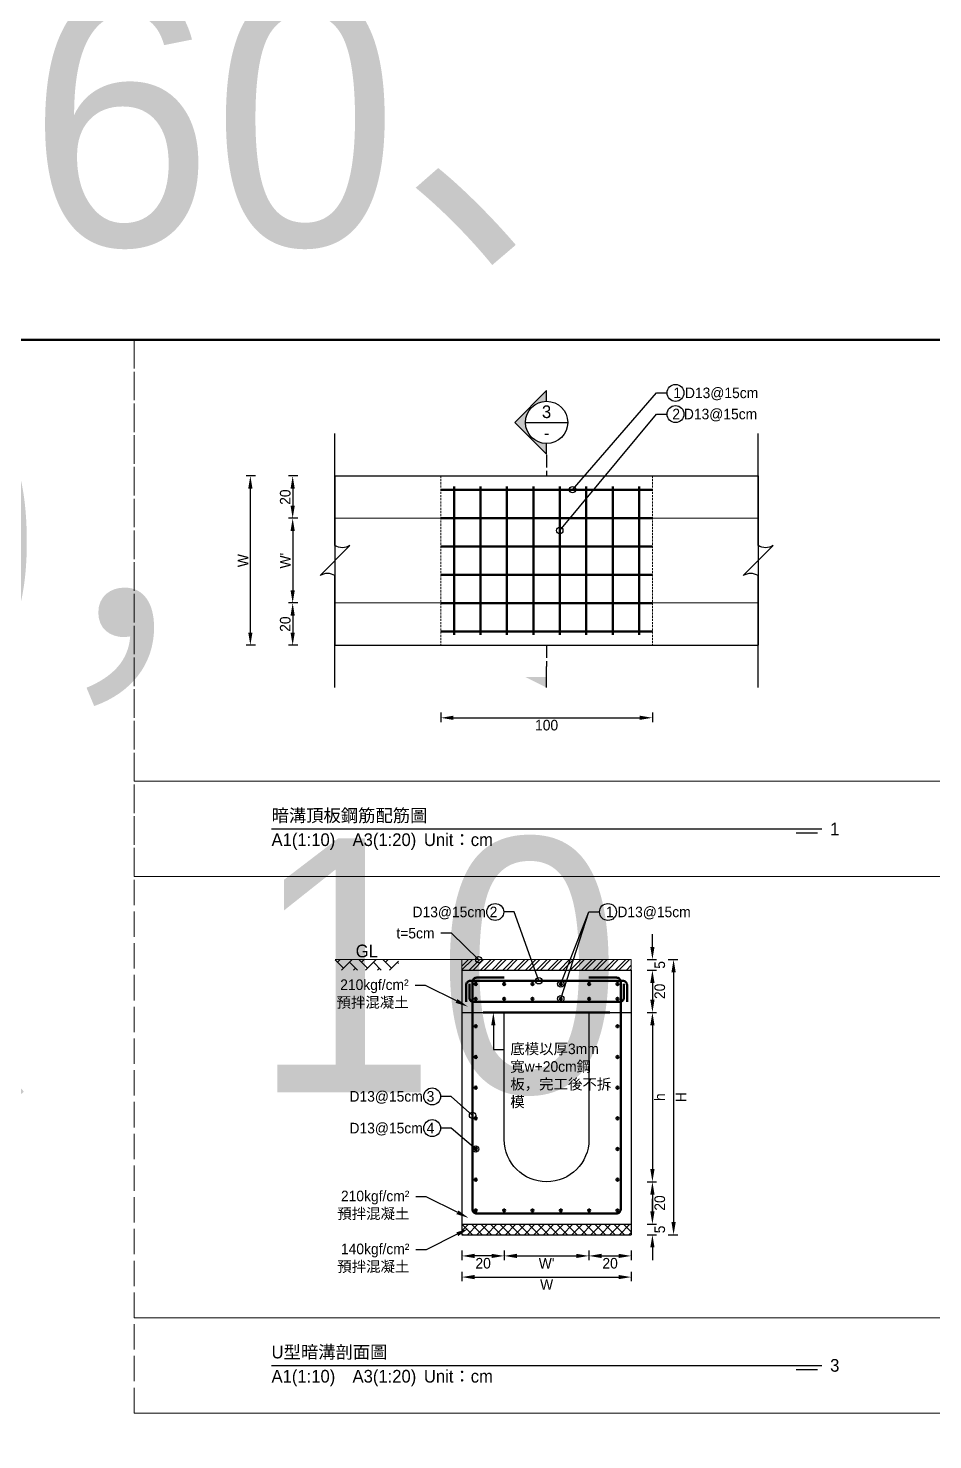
# Model space of a CAD drawing. Extents: x -3420 to 2030, y -3892 to 566.
# Drawn here: x -1710 to -1282, y -3298 to -2631 of the extents above; entities that cross this region are included whole.
import ezdxf
from ezdxf import colors
from ezdxf.entities.mleader import LeaderData, LeaderLine
from ezdxf.math import Vec2, Vec3

# ---------------------------------------------------------------- set-up
doc = ezdxf.new("R2010")
doc.units = 0
doc.header["$MEASUREMENT"] = 0
for name, pattern in [('ACAD_ISO02W100', [15, 12, -3]), ('DASHEDX2', [1.5, 1, -0.5]), ('HIDDEN', [0.375, 0.25, -0.125])]:
    doc.linetypes.add(name, pattern=pattern)
for name, color, linetype, lineweight in [('一、3.基本-變更', 1, 'Continuous', 50), ('二、1.繪圖-既有設施', 8, 'Continuous', 20), ('二、2.繪圖-施作項目', 181, 'Continuous', 30), ('二、4.繪圖-設計鋪面', 40, 'Continuous', 20), ('二、5.繪圖-鋼筋', 60, 'Continuous', 50), ('二、6.繪圖-其他施作項目', 35, 'Continuous', 30)]:
    doc.layers.add(name, color=color, linetype=linetype, lineweight=lineweight)
doc.layers.add('一、4.基本-隱藏', color=9, linetype='ACAD_ISO02W100', lineweight=20, plot=False)
doc.layers.add('三、3.文字-註解文字', color=2, linetype='Continuous')
doc.styles.add('次圖名(詳圖)', font='MS PGothic.ttf', dxfattribs={"height": 6})
doc.styles.add('註解文字(詳圖)', font='MS PGothic.ttf', dxfattribs={"height": 5})
doc.dimstyles.new('註解文字(詳圖)', dxfattribs={"dimtxt": 5, "dimasz": 6, "dimexe": 2, "dimexo": 5, "dimgap": 1, "dimtad": 2, "dimzin": 0, "dimdsep": 46, "dimtxsty": '註解文字(詳圖)', "dimcen": 0.1, "dimclrd": 144, "dimclre": 144, "dimclrt": 256, "dimadec": 0, "dimazin": 0, "dimtfac": 1, "dimtofl": 0, "dimtmove": 0, "dimatfit": 3, "dimfxlon": 1, "dimtolj": 1, "dimtzin": 0, "dimlwd": -1, "dimlwe": -1, "dimarcsym": 1})

# ---------------------------------------------------------------- blocks, each defined once
blk = doc.blocks.new('*D292')
at = {"layer": 'Defpoints', "color": 0, "transparency": 16777216}
for p in [(-1565.015, -2842.25), (-1585.015, -2862.25), (-1565.015, -2862.25)]:
    blk.add_point(p, dxfattribs=at)
at = {"layer": '三、3.文字-註解文字', "color": 144, "transparency": 16777216}
for p, q in [((-1582.515, -2842.25), (-1587.015, -2842.25)), ((-1585.015, -2848.25), (-1585.015, -2856.25)), ((-1582.515, -2862.25), (-1587.015, -2862.25))]:
    blk.add_line(p, q, dxfattribs=at)
for points in [[(-1586.015, -2848.25), (-1584.015, -2848.25), (-1585.015, -2842.25)], [(-1586.015, -2856.25), (-1584.015, -2856.25), (-1585.015, -2862.25)]]:
    blk.add_solid(points, dxfattribs=at)
at = {"layer": '三、3.文字-註解文字', "transparency": 16777216, "insert": (-1588.515, -2852.25), "char_height": 5, "attachment_point": 5, "rotation": 90, "style": '註解文字(詳圖)'}
blk.add_mtext('\\A1;20', dxfattribs=at)
blk = doc.blocks.new('*D293')
at = {"layer": 'Defpoints', "color": 0, "transparency": 16777216}
for p in [(-1565.015, -2862.25), (-1585.015, -2902.25), (-1565.015, -2902.25)]:
    blk.add_point(p, dxfattribs=at)
at = {"layer": '三、3.文字-註解文字', "color": 144, "transparency": 16777216}
for p, q in [((-1582.515, -2862.25), (-1587.015, -2862.25)), ((-1585.015, -2868.25), (-1585.015, -2896.25)), ((-1582.515, -2902.25), (-1587.015, -2902.25))]:
    blk.add_line(p, q, dxfattribs=at)
for points in [[(-1586.015, -2868.25), (-1584.015, -2868.25), (-1585.015, -2862.25)], [(-1586.015, -2896.25), (-1584.015, -2896.25), (-1585.015, -2902.25)]]:
    blk.add_solid(points, dxfattribs=at)
at = {"layer": '三、3.文字-註解文字', "transparency": 16777216, "insert": (-1588.515, -2882.25), "char_height": 5, "attachment_point": 5, "rotation": 90, "style": '註解文字(詳圖)'}
blk.add_mtext("\\A1;{\\fMS PGothic|b0|i0|c128|p34;W}'", dxfattribs=at)
blk = doc.blocks.new('*D294')
at = {"layer": 'Defpoints', "color": 0, "transparency": 16777216}
for p in [(-1565.015, -2902.25), (-1585.015, -2922.25), (-1565.015, -2922.25)]:
    blk.add_point(p, dxfattribs=at)
at = {"layer": '三、3.文字-註解文字', "color": 144, "transparency": 16777216}
for p, q in [((-1582.515, -2902.25), (-1587.015, -2902.25)), ((-1585.015, -2908.25), (-1585.015, -2916.25)), ((-1582.515, -2922.25), (-1587.015, -2922.25))]:
    blk.add_line(p, q, dxfattribs=at)
for points in [[(-1586.015, -2908.25), (-1584.015, -2908.25), (-1585.015, -2902.25)], [(-1586.015, -2916.25), (-1584.015, -2916.25), (-1585.015, -2922.25)]]:
    blk.add_solid(points, dxfattribs=at)
at = {"layer": '三、3.文字-註解文字', "transparency": 16777216, "insert": (-1588.515, -2912.25), "char_height": 5, "attachment_point": 5, "rotation": 90, "style": '註解文字(詳圖)'}
blk.add_mtext('\\A1;20', dxfattribs=at)
blk = doc.blocks.new('_Small')
at = {"color": 0, "linetype": 'ByBlock', "lineweight": -2}
blk.add_circle((0, 0), 0.25, dxfattribs=at)
blk = doc.blocks.new('*D295')
at = {"layer": 'Defpoints', "color": 0, "transparency": 16777216}
for p in [(-1515.015, -2922.25), (-1415.015, -2922.25), (-1415.015, -2956.5)]:
    blk.add_point(p, dxfattribs=at)
at = {"layer": '三、3.文字-註解文字', "color": 144, "transparency": 16777216}
for p, q in [((-1515.015, -2954), (-1515.015, -2958.5)), ((-1415.015, -2954), (-1415.015, -2958.5)), ((-1509.015, -2956.5), (-1421.015, -2956.5))]:
    blk.add_line(p, q, dxfattribs=at)
for points in [[(-1509.015, -2955.5), (-1509.015, -2957.5), (-1515.015, -2956.5)], [(-1421.015, -2955.5), (-1421.015, -2957.5), (-1415.015, -2956.5)]]:
    blk.add_solid(points, dxfattribs=at)
at = {"layer": '三、3.文字-註解文字', "transparency": 16777216, "insert": (-1465.015, -2960), "char_height": 5, "attachment_point": 5, "style": '註解文字(詳圖)'}
blk.add_mtext('\\A1;100', dxfattribs=at)
blk = doc.blocks.new('*D296')
at = {"layer": 'Defpoints', "color": 0, "transparency": 16777216}
for p in [(-1605.015, -2842.25), (-1565.015, -2842.25), (-1565.015, -2922.25)]:
    blk.add_point(p, dxfattribs=at)
at = {"layer": '三、3.文字-註解文字', "color": 144, "transparency": 16777216}
for p, q in [((-1602.515, -2842.25), (-1607.015, -2842.25)), ((-1605.015, -2916.25), (-1605.015, -2848.25)), ((-1602.515, -2922.25), (-1607.015, -2922.25))]:
    blk.add_line(p, q, dxfattribs=at)
for points in [[(-1606.015, -2848.25), (-1604.015, -2848.25), (-1605.015, -2842.25)], [(-1606.015, -2916.25), (-1604.015, -2916.25), (-1605.015, -2922.25)]]:
    blk.add_solid(points, dxfattribs=at)
at = {"layer": '三、3.文字-註解文字', "transparency": 16777216, "insert": (-1608.515, -2882.25), "char_height": 5, "attachment_point": 5, "rotation": 90, "style": '註解文字(詳圖)'}
blk.add_mtext('\\A1;W', dxfattribs=at)
blk = doc.blocks.new('*D297')
at = {"layer": 'Defpoints', "color": 0, "transparency": 16777216}
for p in [(-1425, -3070.75), (-1425, -3075.75), (-1415, -3075.75)]:
    blk.add_point(p, dxfattribs=at)
at = {"layer": '三、3.文字-註解文字', "color": 144, "transparency": 16777216}
for p, q in [((-1415, -3064.75), (-1415, -3058.75)), ((-1417.5, -3070.75), (-1413, -3070.75)), ((-1417.5, -3075.75), (-1413, -3075.75)), ((-1415, -3081.75), (-1415, -3087.75))]:
    blk.add_line(p, q, dxfattribs=at)
for points in [[(-1416, -3064.75), (-1414, -3064.75), (-1415, -3070.75)], [(-1416, -3081.75), (-1414, -3081.75), (-1415, -3075.75)]]:
    blk.add_solid(points, dxfattribs=at)
at = {"layer": '三、3.文字-註解文字', "transparency": 16777216, "insert": (-1411.5, -3073.25), "char_height": 5, "attachment_point": 5, "rotation": 90, "style": '註解文字(詳圖)'}
blk.add_mtext('\\A1;5', dxfattribs=at)
blk = doc.blocks.new('*D298')
at = {"layer": 'Defpoints', "color": 0, "transparency": 16777216}
for p in [(-1425, -3075.75), (-1425, -3095.75), (-1415, -3095.75)]:
    blk.add_point(p, dxfattribs=at)
at = {"layer": '三、3.文字-註解文字', "color": 144, "transparency": 16777216}
for p, q in [((-1417.5, -3075.75), (-1413, -3075.75)), ((-1415, -3081.75), (-1415, -3089.75)), ((-1417.5, -3095.75), (-1413, -3095.75))]:
    blk.add_line(p, q, dxfattribs=at)
for points in [[(-1416, -3081.75), (-1414, -3081.75), (-1415, -3075.75)], [(-1416, -3089.75), (-1414, -3089.75), (-1415, -3095.75)]]:
    blk.add_solid(points, dxfattribs=at)
at = {"layer": '三、3.文字-註解文字', "transparency": 16777216, "insert": (-1411.5, -3085.75), "char_height": 5, "attachment_point": 5, "rotation": 90, "style": '註解文字(詳圖)'}
blk.add_mtext('\\A1;20', dxfattribs=at)
blk = doc.blocks.new('*D299')
at = {"layer": 'Defpoints', "color": 0, "transparency": 16777216}
for p in [(-1465, -3095.75), (-1465, -3175.75), (-1415, -3175.75)]:
    blk.add_point(p, dxfattribs=at)
at = {"layer": '三、3.文字-註解文字', "color": 144, "transparency": 16777216}
for p, q in [((-1417.5, -3095.75), (-1413, -3095.75)), ((-1415, -3101.75), (-1415, -3169.75)), ((-1417.5, -3175.75), (-1413, -3175.75))]:
    blk.add_line(p, q, dxfattribs=at)
for points in [[(-1416, -3101.75), (-1414, -3101.75), (-1415, -3095.75)], [(-1416, -3169.75), (-1414, -3169.75), (-1415, -3175.75)]]:
    blk.add_solid(points, dxfattribs=at)
at = {"layer": '三、3.文字-註解文字', "transparency": 16777216, "insert": (-1411.5, -3135.75), "char_height": 5, "attachment_point": 5, "rotation": 90, "style": '註解文字(詳圖)'}
blk.add_mtext('\\A1;h', dxfattribs=at)
blk = doc.blocks.new('*D300')
at = {"layer": 'Defpoints', "color": 0, "transparency": 16777216}
for p in [(-1465, -3175.75), (-1425, -3195.75), (-1415, -3195.75)]:
    blk.add_point(p, dxfattribs=at)
at = {"layer": '三、3.文字-註解文字', "color": 144, "transparency": 16777216}
for p, q in [((-1417.5, -3175.75), (-1413, -3175.75)), ((-1415, -3181.75), (-1415, -3189.75)), ((-1417.5, -3195.75), (-1413, -3195.75))]:
    blk.add_line(p, q, dxfattribs=at)
for points in [[(-1416, -3181.75), (-1414, -3181.75), (-1415, -3175.75)], [(-1416, -3189.75), (-1414, -3189.75), (-1415, -3195.75)]]:
    blk.add_solid(points, dxfattribs=at)
at = {"layer": '三、3.文字-註解文字', "transparency": 16777216, "insert": (-1411.5, -3185.75), "char_height": 5, "attachment_point": 5, "rotation": 90, "style": '註解文字(詳圖)'}
blk.add_mtext('\\A1;20', dxfattribs=at)
blk = doc.blocks.new('*D301')
at = {"layer": 'Defpoints', "color": 0, "transparency": 16777216}
for p in [(-1425, -3195.75), (-1425, -3200.75), (-1415, -3200.75)]:
    blk.add_point(p, dxfattribs=at)
at = {"layer": '三、3.文字-註解文字', "color": 144, "transparency": 16777216}
for p, q in [((-1415, -3189.75), (-1415, -3183.75)), ((-1417.5, -3195.75), (-1413, -3195.75)), ((-1417.5, -3200.75), (-1413, -3200.75)), ((-1415, -3206.75), (-1415, -3212.75))]:
    blk.add_line(p, q, dxfattribs=at)
for points in [[(-1416, -3189.75), (-1414, -3189.75), (-1415, -3195.75)], [(-1416, -3206.75), (-1414, -3206.75), (-1415, -3200.75)]]:
    blk.add_solid(points, dxfattribs=at)
at = {"layer": '三、3.文字-註解文字', "transparency": 16777216, "insert": (-1411.5, -3198.25), "char_height": 5, "attachment_point": 5, "rotation": 90, "style": '註解文字(詳圖)'}
blk.add_mtext('\\A1;5', dxfattribs=at)
blk = doc.blocks.new('*D302')
at = {"layer": 'Defpoints', "color": 0, "transparency": 16777216}
for p in [(-1425, -3070.75), (-1425, -3200.75), (-1405, -3200.75)]:
    blk.add_point(p, dxfattribs=at)
at = {"layer": '三、3.文字-註解文字', "color": 144, "transparency": 16777216}
for p, q in [((-1407.5, -3070.75), (-1403, -3070.75)), ((-1405, -3076.75), (-1405, -3194.75)), ((-1407.5, -3200.75), (-1403, -3200.75))]:
    blk.add_line(p, q, dxfattribs=at)
for points in [[(-1406, -3076.75), (-1404, -3076.75), (-1405, -3070.75)], [(-1406, -3194.75), (-1404, -3194.75), (-1405, -3200.75)]]:
    blk.add_solid(points, dxfattribs=at)
at = {"layer": '三、3.文字-註解文字', "transparency": 16777216, "insert": (-1401.5, -3135.75), "char_height": 5, "attachment_point": 5, "rotation": 90, "style": '註解文字(詳圖)'}
blk.add_mtext('\\A1;H', dxfattribs=at)
blk = doc.blocks.new('*D303')
at = {"layer": 'Defpoints', "color": 0, "transparency": 16777216}
for p in [(-1505, -3095.75), (-1485, -3095.75), (-1505, -3210.75)]:
    blk.add_point(p, dxfattribs=at)
at = {"layer": '三、3.文字-註解文字', "color": 144, "transparency": 16777216}
for p, q in [((-1505, -3208.25), (-1505, -3212.75)), ((-1491, -3210.75), (-1499, -3210.75)), ((-1485, -3208.25), (-1485, -3212.75))]:
    blk.add_line(p, q, dxfattribs=at)
for points in [[(-1499, -3209.75), (-1499, -3211.75), (-1505, -3210.75)], [(-1491, -3209.75), (-1491, -3211.75), (-1485, -3210.75)]]:
    blk.add_solid(points, dxfattribs=at)
at = {"layer": '三、3.文字-註解文字', "transparency": 16777216, "insert": (-1495, -3214.25), "char_height": 5, "attachment_point": 5, "style": '註解文字(詳圖)'}
blk.add_mtext('\\A1;20', dxfattribs=at)
blk = doc.blocks.new('*D304')
at = {"layer": 'Defpoints', "color": 0, "transparency": 16777216}
for p in [(-1485, -3095.75), (-1445, -3095.75), (-1445, -3210.75)]:
    blk.add_point(p, dxfattribs=at)
at = {"layer": '三、3.文字-註解文字', "color": 144, "transparency": 16777216}
for p, q in [((-1485, -3208.25), (-1485, -3212.75)), ((-1479, -3210.75), (-1451, -3210.75)), ((-1445, -3208.25), (-1445, -3212.75))]:
    blk.add_line(p, q, dxfattribs=at)
for points in [[(-1479, -3209.75), (-1479, -3211.75), (-1485, -3210.75)], [(-1451, -3209.75), (-1451, -3211.75), (-1445, -3210.75)]]:
    blk.add_solid(points, dxfattribs=at)
at = {"layer": '三、3.文字-註解文字', "transparency": 16777216, "insert": (-1465, -3214.25), "char_height": 5, "attachment_point": 5, "style": '註解文字(詳圖)'}
blk.add_mtext("\\A1;W'", dxfattribs=at)
blk = doc.blocks.new('*D305')
at = {"layer": 'Defpoints', "color": 0, "transparency": 16777216}
for p in [(-1445, -3095.75), (-1425, -3095.75), (-1425, -3210.75)]:
    blk.add_point(p, dxfattribs=at)
at = {"layer": '三、3.文字-註解文字', "color": 144, "transparency": 16777216}
for p, q in [((-1445, -3208.25), (-1445, -3212.75)), ((-1439, -3210.75), (-1431, -3210.75)), ((-1425, -3208.25), (-1425, -3212.75))]:
    blk.add_line(p, q, dxfattribs=at)
for points in [[(-1439, -3209.75), (-1439, -3211.75), (-1445, -3210.75)], [(-1431, -3209.75), (-1431, -3211.75), (-1425, -3210.75)]]:
    blk.add_solid(points, dxfattribs=at)
at = {"layer": '三、3.文字-註解文字', "transparency": 16777216, "insert": (-1435, -3214.25), "char_height": 5, "attachment_point": 5, "style": '註解文字(詳圖)'}
blk.add_mtext('\\A1;20', dxfattribs=at)
blk = doc.blocks.new('*D308')
at = {"layer": 'Defpoints', "color": 0, "transparency": 16777216}
for p in [(-1505, -3200.75), (-1425, -3200.75), (-1425, -3220.75)]:
    blk.add_point(p, dxfattribs=at)
at = {"layer": '三、3.文字-註解文字', "color": 144, "transparency": 16777216}
for p, q in [((-1505, -3218.25), (-1505, -3222.75)), ((-1499, -3220.75), (-1431, -3220.75)), ((-1425, -3218.25), (-1425, -3222.75))]:
    blk.add_line(p, q, dxfattribs=at)
for points in [[(-1499, -3219.75), (-1499, -3221.75), (-1505, -3220.75)], [(-1431, -3219.75), (-1431, -3221.75), (-1425, -3220.75)]]:
    blk.add_solid(points, dxfattribs=at)
at = {"layer": '三、3.文字-註解文字', "transparency": 16777216, "insert": (-1465, -3224.25), "char_height": 5, "attachment_point": 5, "style": '註解文字(詳圖)'}
blk.add_mtext('\\A1;W', dxfattribs=at)

msp = doc.modelspace()

# ---------------------------------------------------------------- hatches: boundary and pattern name
at = {"layer": '三、3.文字-註解文字'}
h = msp.add_hatch(color=256, dxfattribs=at)
h.dxf.hatch_style = 1
h.paths.add_polyline_path([(-1465.015, -2801.943), (-1480.015, -2816.943), (-1465.015, -2831.943), (-1465.015, -2826.943, -0.4142136), (-1475.015, -2816.943, -0.4142136), (-1465.015, -2806.943)])
h = msp.add_hatch(color=256, dxfattribs=at)
h.dxf.hatch_style = 1
h.paths.add_polyline_path([(-1475.015, -2937.25), (-1465.015, -2942.25), (-1465.015, -2937.25)])
at = {"layer": '二、2.繪圖-施作項目'}
h = msp.add_hatch(dxfattribs=at)
h.set_pattern_fill('ANSI37', color=256)
h.set_pattern_definition([(45, (-371.9625, -2671.9498), (-2.245064, 2.245064), []), (135, (-371.9625, -2671.9498), (-2.245064, -2.245064), [])])
h.paths.add_polyline_path([(-1505, -3195.75), (-1505, -3200.75), (-1425, -3200.75), (-1425, -3195.75)])
at = {"layer": '二、4.繪圖-設計鋪面'}
h = msp.add_hatch(dxfattribs=at)
h.set_pattern_fill('AR-HBONE', color=256)
h.set_pattern_definition([(45, (-885, -2800.5), (0, 5.656854), [12, -4]), (135, (-882.1716, -2797.6716), (4e-16, 5.656854), [12, -4])])
h.paths.add_polyline_path([(-1535, -3070.75), (-1565, -3070.75), (-1565, -3075.75), (-1535, -3075.75)])
h = msp.add_hatch(dxfattribs=at)
h.set_pattern_fill('ANSI32', color=256, scale=10)
h.set_pattern_definition([(45, (-3625.2503, -2786.443), (-2.6516504, 2.6516504), []), (45, (-3623.4825, -2786.443), (-2.6516504, 2.6516504), [])])
h.paths.add_polyline_path([(-1505, -3070.75), (-1505, -3075.75), (-1425, -3075.75), (-1425, -3070.75)])
at = {"layer": '二、5.繪圖-鋼筋'}
h = msp.add_hatch(color=256, dxfattribs=at)
h.dxf.hatch_style = 1
h.paths.add_polyline_path([(-1498, -3082.25, 1), (-1499, -3082.25, 1)])
h = msp.add_hatch(color=256, dxfattribs=at)
h.dxf.hatch_style = 1
h.paths.add_polyline_path([(-1484.6, -3082.25, 1), (-1485.6, -3082.25, 1)])
h = msp.add_hatch(color=256, dxfattribs=at)
h.dxf.hatch_style = 1
h.paths.add_polyline_path([(-1471.2, -3082.25, 1), (-1472.2, -3082.25, 1)])
h = msp.add_hatch(color=256, dxfattribs=at)
h.dxf.hatch_style = 1
h.paths.add_polyline_path([(-1457.8, -3082.25, 1), (-1458.8, -3082.25, 1)])
h = msp.add_hatch(color=256, dxfattribs=at)
h.dxf.hatch_style = 1
h.paths.add_polyline_path([(-1444.4, -3082.25, 1), (-1445.4, -3082.25, 1)])
h = msp.add_hatch(color=256, dxfattribs=at)
h.dxf.hatch_style = 1
h.paths.add_polyline_path([(-1431, -3082.25, 1), (-1432, -3082.25, 1)])
h = msp.add_hatch(color=256, dxfattribs=at)
h.dxf.hatch_style = 1
h.paths.add_polyline_path([(-1498, -3089.25, 1), (-1499, -3089.25, 1)])
h = msp.add_hatch(color=256, dxfattribs=at)
h.dxf.hatch_style = 1
h.paths.add_polyline_path([(-1484.6, -3089.25, 1), (-1485.6, -3089.25, 1)])
h = msp.add_hatch(color=256, dxfattribs=at)
h.dxf.hatch_style = 1
h.paths.add_polyline_path([(-1471.2, -3089.25, 1), (-1472.2, -3089.25, 1)])
h = msp.add_hatch(color=256, dxfattribs=at)
h.dxf.hatch_style = 1
h.paths.add_polyline_path([(-1457.8, -3089.25, 1), (-1458.8, -3089.25, 1)])
h = msp.add_hatch(color=256, dxfattribs=at)
h.dxf.hatch_style = 1
h.paths.add_polyline_path([(-1444.4, -3089.25, 1), (-1445.4, -3089.25, 1)])
h = msp.add_hatch(color=256, dxfattribs=at)
h.dxf.hatch_style = 1
h.paths.add_polyline_path([(-1431, -3089.25, 1), (-1432, -3089.25, 1)])
h = msp.add_hatch(color=256, dxfattribs=at)
h.dxf.hatch_style = 1
h.paths.add_polyline_path([(-1498, -3102.25, 1), (-1499, -3102.25, 1)])
h = msp.add_hatch(color=256, dxfattribs=at)
h.dxf.hatch_style = 1
h.paths.add_polyline_path([(-1431, -3102.25, 1), (-1432, -3102.25, 1)])
h = msp.add_hatch(color=256, dxfattribs=at)
h.dxf.hatch_style = 1
h.paths.add_polyline_path([(-1498, -3116.75, 1), (-1499, -3116.75, 1)])
h = msp.add_hatch(color=256, dxfattribs=at)
h.dxf.hatch_style = 1
h.paths.add_polyline_path([(-1431, -3116.75, 1), (-1432, -3116.75, 1)])
h = msp.add_hatch(color=256, dxfattribs=at)
h.dxf.hatch_style = 1
h.paths.add_polyline_path([(-1498, -3131.25, 1), (-1499, -3131.25, 1)])
h = msp.add_hatch(color=256, dxfattribs=at)
h.dxf.hatch_style = 1
h.paths.add_polyline_path([(-1431, -3131.25, 1), (-1432, -3131.25, 1)])
h = msp.add_hatch(color=256, dxfattribs=at)
h.dxf.hatch_style = 1
h.paths.add_polyline_path([(-1498, -3145.75, 1), (-1499, -3145.75, 1)])
h = msp.add_hatch(color=256, dxfattribs=at)
h.dxf.hatch_style = 1
h.paths.add_polyline_path([(-1431, -3145.75, 1), (-1432, -3145.75, 1)])
h = msp.add_hatch(color=256, dxfattribs=at)
h.dxf.hatch_style = 1
h.paths.add_polyline_path([(-1498, -3160.25, 1), (-1499, -3160.25, 1)])
h = msp.add_hatch(color=256, dxfattribs=at)
h.dxf.hatch_style = 1
h.paths.add_polyline_path([(-1431, -3160.25, 1), (-1432, -3160.25, 1)])
h = msp.add_hatch(color=256, dxfattribs=at)
h.dxf.hatch_style = 1
h.paths.add_polyline_path([(-1498, -3174.75, 1), (-1499, -3174.75, 1)])
h = msp.add_hatch(color=256, dxfattribs=at)
h.dxf.hatch_style = 1
h.paths.add_polyline_path([(-1431, -3174.75, 1), (-1432, -3174.75, 1)])
h = msp.add_hatch(color=256, dxfattribs=at)
h.dxf.hatch_style = 1
h.paths.add_polyline_path([(-1498, -3189.25, 1), (-1499, -3189.25, 1)])
h = msp.add_hatch(color=256, dxfattribs=at)
h.dxf.hatch_style = 1
h.paths.add_polyline_path([(-1484.6, -3189.25, 1), (-1485.6, -3189.25, 1)])
h = msp.add_hatch(color=256, dxfattribs=at)
h.dxf.hatch_style = 1
h.paths.add_polyline_path([(-1471.2, -3189.25, 1), (-1472.2, -3189.25, 1)])
h = msp.add_hatch(color=256, dxfattribs=at)
h.dxf.hatch_style = 1
h.paths.add_polyline_path([(-1457.8, -3189.25, 1), (-1458.8, -3189.25, 1)])
h = msp.add_hatch(color=256, dxfattribs=at)
h.dxf.hatch_style = 1
h.paths.add_polyline_path([(-1444.4, -3189.25, 1), (-1445.4, -3189.25, 1)])
h = msp.add_hatch(color=256, dxfattribs=at)
h.dxf.hatch_style = 1
h.paths.add_polyline_path([(-1431, -3189.25, 1), (-1432, -3189.25, 1)])

# ---------------------------------------------------------------- linework, layer by layer
at = {"layer": '一、3.基本-變更'}
msp.add_lwpolyline([(-3420, -2778), (0, -2778), (0, -3892), (-3420, -3892)], close=True, dxfattribs=at)
at = {"layer": '一、4.基本-隱藏'}
for points in [[(-1660, -2778), (-880, -2778), (-880, -3285), (-1660, -3285)], [(-1660, -2778), (-1270, -2778), (-1270, -2986.5), (-1660, -2986.5)], [(-1660, -2986.5), (-1270, -2986.5), (-1270, -3031.5), (-1660, -3031.5)], [(-1660, -3031.5), (-1270, -3031.5), (-1270, -3240), (-1660, -3240)], [(-1660, -3240), (-1270, -3240), (-1270, -3285), (-1660, -3285)]]:
    msp.add_lwpolyline(points, close=True, dxfattribs=at)
msp.add_lwpolyline([(-1660, -3285), (-880, -3285)], dxfattribs=at)
at = {"layer": '三、3.文字-註解文字'}
for points in [[(-1465.015, -2806.943), (-1465.015, -2801.943), (-1480.015, -2816.943), (-1465.015, -2831.943), (-1465.015, -2826.943)], [(-1475.015, -2816.943), (-1455.015, -2816.943)], [(-1465.015, -2942.25), (-1465.015, -2932.25)], [(-1595, -3009), (-1335, -3009)], [(-1337, -3011), (-1347, -3011)], [(-1595, -3262.5), (-1335, -3262.5)], [(-1337, -3264.5), (-1347, -3264.5)]]:
    msp.add_lwpolyline(points, dxfattribs=at)
for points in [[(-1565.015, -2942.25), (-1565.015, -2889.321, 0.2828427), (-1572.086, -2889.321), (-1557.944, -2875.179, -0.2828427), (-1565.015, -2875.179), (-1565.015, -2822.25)], [(-1365.015, -2942.25), (-1365.015, -2889.321, 0.2828427), (-1372.086, -2889.321), (-1357.944, -2875.179, -0.2828427), (-1365.015, -2875.179), (-1365.015, -2822.25)]]:
    msp.add_lwpolyline(points, format="xyb", dxfattribs=at)
at = {"layer": '三、3.文字-註解文字', "linetype": 'ACAD_ISO02W100', "ltscale": 0.5}
for points in [[(-1465.015, -2832.25), (-1465.015, -2842.25)], [(-1465.015, -2922.25), (-1465.015, -2932.25)]]:
    msp.add_lwpolyline(points, dxfattribs=at)
at = {"layer": '三、3.文字-註解文字'}
for centre, radius in [((-1404.085, -2803), 4), ((-1465.015, -2816.943), 10), ((-1404.085, -2813), 4), ((-1489.282, -3048.25), 4), ((-1436, -3048.25), 4), ((-1519.082, -3135.375), 4), ((-1519.082, -3150.375), 4)]:
    msp.add_circle(centre, radius, dxfattribs=at)
at = {"layer": '二、1.繪圖-既有設施', "linetype": 'DASHEDX2'}
for points in [[(-1515.015, -2842.25), (-1515.015, -2922.25)], [(-1415.015, -2842.25), (-1415.015, -2922.25)]]:
    msp.add_lwpolyline(points, dxfattribs=at)
at = {"layer": '二、1.繪圖-既有設施', "linetype": 'HIDDEN'}
for points in [[(-1565.015, -2862.25), (-1365.015, -2862.25)], [(-1565.015, -2902.25), (-1365.015, -2902.25)]]:
    msp.add_lwpolyline(points, dxfattribs=at)
at = {"layer": '二、2.繪圖-施作項目'}
for points in [[(-1565.015, -2842.25), (-1365.015, -2842.25)], [(-1565.015, -2842.25), (-1565.015, -2922.25)], [(-1365.015, -2842.25), (-1365.015, -2922.25)], [(-1565.015, -2922.25), (-1365.015, -2922.25)], [(-1505, -3075.75), (-1425, -3075.75)], [(-1505, -3075.75), (-1505, -3095.75)], [(-1425, -3075.75), (-1425, -3095.75)], [(-1505, -3095.75), (-1425, -3095.75)], [(-1505, -3095.75), (-1425, -3095.75)], [(-1505, -3095.75), (-1505, -3200.75)], [(-1425, -3095.75), (-1425, -3200.75)], [(-1505, -3195.75), (-1425, -3195.75)], [(-1505, -3200.75), (-1425, -3200.75)]]:
    msp.add_lwpolyline(points, dxfattribs=at)
msp.add_lwpolyline([(-1445, -3095.75), (-1445, -3155.75, -1), (-1485, -3155.75), (-1485, -3095.75)], format="xyb", dxfattribs=at)
at = {"layer": '二、4.繪圖-設計鋪面'}
for points in [[(-1505, -3070.75), (-1565, -3070.75)], [(-1505, -3070.75), (-1425, -3070.75)], [(-1505, -3070.75), (-1505, -3075.75)], [(-1425, -3070.75), (-1425, -3075.75)], [(-1505, -3075.75), (-1425, -3075.75)]]:
    msp.add_lwpolyline(points, dxfattribs=at)
at = {"layer": '二、5.繪圖-鋼筋'}
for points in [[(-1508.765, -2847.25), (-1508.765, -2917.25)], [(-1496.265, -2847.25), (-1496.265, -2917.25)], [(-1483.765, -2847.25), (-1483.765, -2917.25)], [(-1471.265, -2847.25), (-1471.265, -2917.25)], [(-1458.765, -2847.25), (-1458.765, -2917.25)], [(-1446.265, -2847.25), (-1446.265, -2917.25)], [(-1433.765, -2847.25), (-1433.765, -2917.25)], [(-1421.265, -2847.25), (-1421.265, -2917.25)], [(-1515.015, -2848.75), (-1415.015, -2848.75)], [(-1515.015, -2862.15), (-1415.015, -2862.15)], [(-1515.015, -2875.55), (-1415.015, -2875.55)], [(-1515.015, -2888.95), (-1415.015, -2888.95)], [(-1515.015, -2902.35), (-1415.015, -2902.35)], [(-1515.015, -2915.75), (-1415.015, -2915.75)]]:
    msp.add_lwpolyline(points, dxfattribs=at)
for points in [[(-1427, -3090.75), (-1427, -3082.75, 0.4142136), (-1429, -3080.75), (-1501, -3080.75, 0.4142136), (-1503, -3082.75), (-1503, -3090.75)], [(-1485, -3079.25), (-1498, -3079.25, 0.4142136), (-1500, -3081.25), (-1500, -3095.75)], [(-1445, -3079.25), (-1432, -3079.25, -0.4142136), (-1430, -3081.25), (-1430, -3095.75)], [(-1501.5, -3082.25), (-1501.5, -3088.75, 0.4142136), (-1499.5, -3090.75), (-1430.5, -3090.75, 0.4142136), (-1428.5, -3088.75), (-1428.5, -3082.25)], [(-1430, -3095.75), (-1430, -3188.75, -0.4142136), (-1432, -3190.75), (-1498, -3190.75, -0.4142136), (-1500, -3188.75), (-1500, -3095.75)]]:
    msp.add_lwpolyline(points, format="xyb", dxfattribs=at)
for centre in [(-1498.5, -3082.25), (-1485.1, -3082.25), (-1471.7, -3082.25), (-1458.3, -3082.25), (-1444.9, -3082.25), (-1431.5, -3082.25), (-1498.5, -3089.25), (-1485.1, -3089.25), (-1471.7, -3089.25), (-1458.3, -3089.25), (-1444.9, -3089.25), (-1431.5, -3089.25), (-1498.5, -3102.25), (-1431.5, -3102.25), (-1498.5, -3116.75), (-1431.5, -3116.75), (-1498.5, -3131.25), (-1431.5, -3131.25), (-1498.5, -3145.75), (-1431.5, -3145.75), (-1498.5, -3160.25), (-1431.5, -3160.25), (-1498.5, -3174.75), (-1431.5, -3174.75), (-1498.5, -3189.25), (-1485.1, -3189.25), (-1471.7, -3189.25), (-1458.3, -3189.25), (-1444.9, -3189.25), (-1431.5, -3189.25)]:
    msp.add_circle(centre, 0.5, dxfattribs=at)
at = {"layer": '二、6.繪圖-其他施作項目', "const_width": 1}
msp.add_lwpolyline([(-1495, -3095.75), (-1435, -3095.75)], dxfattribs=at)

# ---------------------------------------------------------------- texts
at = {"layer": '一、4.基本-隱藏', "insert": (-1710, -2678), "char_height": 120, "attachment_point": 5, "style": '次圖名(詳圖)'}
msp.add_mtext_dynamic_manual_height_columns("{\\fMS PGothic|b0|i0|c128|p34;W'=}4{\\fMS PGothic|b0|i0|c128|p34;0，h=100、80、60、40，t=5、10}", width=698.49542, gutter_width=30, heights=[0], dxfattribs=at)
at = {"layer": '三、3.文字-註解文字', "char_height": 6}
for s, width, gutter_width, insert, attachment_point, style in [('3', 6.60394, 25, (-1465.015, -2811.943), 5, '註解文字(詳圖)'), ('-', 6.60394, 25, (-1465.015, -2821.943), 5, '註解文字(詳圖)'), ('暗{\\fMS PGothic|b0|i0|c128|p34;溝頂板鋼筋配筋圖}', 80.77209, 15, (-1595, -3003), 4, '次圖名(詳圖)'), ('1', 3, 15, (-1331, -3009), 4, '次圖名(詳圖)'), ('A1(1:10)\u3000A3(1:20){\\fMS PGothic|b0|i0|c128|p34;^IUnit：cm}', 136.03259, 15, (-1595, -3015), 4, '次圖名(詳圖)'), ('U型{\\fMS PGothic|b0|i0|c128|p34;暗溝剖面圖}', 134.12151, 15, (-1595, -3256.5), 4, '次圖名(詳圖)'), ('3', 3, 15, (-1331, -3262.5), 4, '次圖名(詳圖)'), ('A1(1:10)\u3000A3(1:20){\\fMS PGothic|b0|i0|c128|p34;^IUnit：cm}', 136.03259, 15, (-1595, -3268.5), 4, '次圖名(詳圖)')]:
    msp.add_mtext_dynamic_manual_height_columns(s, width=width, gutter_width=gutter_width, heights=[0], dxfattribs=dict(at, insert=insert, attachment_point=attachment_point, style=style))
at = {"layer": '二、4.繪圖-設計鋪面', "insert": (-1550, -3069.75), "char_height": 6, "attachment_point": 8, "style": '註解文字(詳圖)'}
msp.add_mtext_dynamic_manual_height_columns('{\\fMS PGothic|b0|i0|c128|p34;GL}', width=10.17412, gutter_width=30, heights=[0], dxfattribs=at)

# ---------------------------------------------------------------- dimensions: what is measured, and where the dimension line sits
at = {"layer": '三、3.文字-註解文字'}
for base, p1, p2, text, picture, middle in [((-1605.015, -2842.25), (-1565.015, -2922.25), (-1565.015, -2842.25), 'W', '*D296', (-1608.515, -2882.25)), ((-1585.015, -2862.25), (-1565.015, -2842.25), (-1565.015, -2862.25), '20', '*D292', (-1588.515, -2852.25)), ((-1585.015, -2902.25), (-1565.015, -2862.25), (-1565.015, -2902.25), "{\\fMS PGothic|b0|i0|c128|p34;W}'", '*D293', (-1588.515, -2882.25)), ((-1585.015, -2922.25), (-1565.015, -2902.25), (-1565.015, -2922.25), '20', '*D294', (-1588.515, -2912.25)), ((-1415, -3075.75), (-1425, -3070.75), (-1425, -3075.75), '5', '*D297', (-1411.5, -3073.25)), ((-1405, -3200.75), (-1425, -3070.75), (-1425, -3200.75), 'H', '*D302', (-1401.5, -3135.75)), ((-1415, -3095.75), (-1425, -3075.75), (-1425, -3095.75), '20', '*D298', (-1411.5, -3085.75)), ((-1415, -3175.75), (-1465, -3095.75), (-1465, -3175.75), 'h', '*D299', (-1411.5, -3135.75)), ((-1415, -3195.75), (-1465, -3175.75), (-1425, -3195.75), '20', '*D300', (-1411.5, -3185.75)), ((-1415, -3200.75), (-1425, -3195.75), (-1425, -3200.75), '5', '*D301', (-1411.5, -3198.25))]:
    dim = msp.add_linear_dim(base=base, p1=p1, p2=p2, angle=90, text=text, dimstyle='註解文字(詳圖)', dxfattribs=at)
    dim.commit()
    dim.dimension.update_dxf_attribs({"geometry": picture, "text_midpoint": middle})
for base, p1, p2, text, picture, middle in [((-1415.015, -2956.5), (-1515.015, -2922.25), (-1415.015, -2922.25), '100', '*D295', (-1465.015, -2960)), ((-1505, -3210.75), (-1485, -3095.75), (-1505, -3095.75), '20', '*D303', (-1495, -3214.25)), ((-1445, -3210.75), (-1485, -3095.75), (-1445, -3095.75), "W'", '*D304', (-1465, -3214.25)), ((-1425, -3210.75), (-1445, -3095.75), (-1425, -3095.75), '20', '*D305', (-1435, -3214.25)), ((-1425, -3220.75), (-1505, -3200.75), (-1425, -3200.75), 'W', '*D308', (-1465, -3224.25))]:
    dim = msp.add_linear_dim(base=base, p1=p1, p2=p2, text=text, dimstyle='註解文字(詳圖)', dxfattribs=at)
    dim.commit()
    dim.dimension.update_dxf_attribs({"geometry": picture, "text_midpoint": middle})

# ---------------------------------------------------------------- leaders
ml = msp.add_multileader_mtext('Standard', dxfattribs=at)
ml.set_content('{\\fMS PGothic|b0|i0|c128|p34;1 }D13@15cm', color=256, style='註解文字(詳圖)')
ml.set_leader_properties(color=144, linetype='ByLayer', lineweight=-1)
ml.set_arrow_properties(name='SMALL')
ml.build(insert=Vec2(0, 0))
ml.multileader.update_dxf_attribs({"dogleg_length": 5, "arrow_head_size": 6})
ctx = ml.context
ctx.base_point, ctx.char_height, ctx.arrow_head_size, ctx.landing_gap_size, ctx.plane_origin = Vec3(-1408.085, -2803), 5, 6, 3, Vec3(-1450.71, -2850.835)
notes = []
notes.append((ctx, [(0, (1, 1, 0), (-1413.085, -2803), (1, 0), 5, [(0, [(-1452.743, -2848.75)], 0, [])])]))
ctx.mtext.insert, ctx.mtext.flow_direction = Vec3(-1405.085, -2800.486), 5
ml = msp.add_multileader_mtext('Standard', dxfattribs=at)
ml.set_content('{\\fMS PGothic|b0|i0|c128|p34;2 }D13@15cm', color=256, style='註解文字(詳圖)')
ml.set_leader_properties(color=144, linetype='ByLayer', lineweight=-1)
ml.set_arrow_properties(name='SMALL')
ml.build(insert=Vec2(0, 0))
ml.multileader.update_dxf_attribs({"dogleg_length": 5, "arrow_head_size": 6})
ctx = ml.context
ctx.base_point, ctx.char_height, ctx.arrow_head_size, ctx.landing_gap_size, ctx.plane_origin = Vec3(-1408.085, -2813), 5, 6, 2.5, Vec3(-1450.71, -2860.835)
notes.append((ctx, [(0, (1, 1, 0), (-1413.085, -2813), (1, 0), 5, [(0, [(-1458.78, -2868.015)], 0, [])])]))
ctx.mtext.insert, ctx.mtext.flow_direction = Vec3(-1405.585, -2810.486), 5
ml = msp.add_multileader_mtext('Standard', dxfattribs=at)
ml.set_content('{\\fMS PGothic|b0|i0|c128|p34;D13@15cm }2', color=256, style='註解文字(詳圖)')
ml.set_leader_properties(color=144, linetype='ByLayer', lineweight=-1)
ml.set_arrow_properties(name='SMALL')
ml.build(insert=Vec2(0, 0))
ml.multileader.update_dxf_attribs({"dogleg_length": 5, "arrow_head_size": 6})
ctx = ml.context
ctx.base_point, ctx.char_height, ctx.arrow_head_size, ctx.landing_gap_size, ctx.plane_origin = Vec3(-1529.378, -3048.25), 5, 6, 3, Vec3(-1579.213, -3096.085)
ctx.text_align_type = 2
notes.append((ctx, [(1, (1, 1, 0), (-1480.282, -3048.25), (-1, 0), 5, [(0, [(-1468.7, -3080.75)], 0, [])])]))
ctx.mtext.insert, ctx.mtext.alignment, ctx.mtext.flow_direction = Vec3(-1488.282, -3045.736), 3, 5
ml = msp.add_multileader_mtext('Standard', dxfattribs=at)
ml.set_content('{\\fMS PGothic|b0|i0|c128|p34;1 }D13@15cm', color=256, style='註解文字(詳圖)')
ml.set_leader_properties(color=144, linetype='ByLayer', lineweight=-1)
ml.set_arrow_properties(name='SMALL')
ml.build(insert=Vec2(0, 0))
ml.multileader.update_dxf_attribs({"dogleg_length": 5, "arrow_head_size": 6})
ctx = ml.context
ctx.base_point, ctx.char_height, ctx.arrow_head_size, ctx.landing_gap_size, ctx.plane_origin = Vec3(-1440, -3048.25), 5, 6, 3, Vec3(-1482.625, -3096.085)
notes.append((ctx, [(0, (1, 1, 0), (-1445, -3048.25), (1, 0), 5, [(0, [(-1458.3, -3082.25)], 0, [])])]))
ctx.mtext.insert, ctx.mtext.flow_direction = Vec3(-1437, -3045.736), 5
ml = msp.add_multileader_mtext('Standard', dxfattribs=at)
ml.set_content(' ', color=256, style='註解文字(詳圖)')
ml.set_leader_properties(color=144, linetype='ByLayer', lineweight=-1)
ml.set_arrow_properties(name='SMALL')
ml.build(insert=Vec2(0, 0))
ml.multileader.update_dxf_attribs({"dogleg_length": 5, "arrow_head_size": 6})
ctx = ml.context
ctx.base_point, ctx.char_height, ctx.arrow_head_size, ctx.landing_gap_size, ctx.plane_origin = Vec3(-1440, -3048.25), 5, 6, 3, Vec3(-1482.625, -3106.085)
notes.append((ctx, [(0, (1, 1, 0), (-1445, -3048.25), (1, 0), 5, [(0, [(-1458.3, -3089.25)], 0, [])])]))
ctx.mtext.insert, ctx.mtext.flow_direction = Vec3(-1437, -3045.75), 5
ml = msp.add_multileader_mtext('Standard', dxfattribs=at)
ml.set_content('{\\fMS PGothic|b0|i0|c128|p34;t=5cm}', color=256, style='註解文字(詳圖)')
ml.set_leader_properties(color=144, linetype='ByLayer', lineweight=-1)
ml.set_arrow_properties(name='SMALL')
ml.build(insert=Vec2(0, 0))
ml.multileader.update_dxf_attribs({"dogleg_length": 5, "arrow_head_size": 6})
ctx = ml.context
ctx.base_point, ctx.char_height, ctx.arrow_head_size, ctx.landing_gap_size, ctx.plane_origin = Vec3(-1539.381, -3058.25), 5, 6, 3, Vec3(-1607.637, -3084.585)
ctx.text_align_type = 2
notes.append((ctx, [(1, (1, 1, 0), (-1510, -3058.25), (-1, 0), 5, [(0, [(-1497.124, -3070.75)], 0, [])])]))
ctx.mtext.insert, ctx.mtext.alignment, ctx.mtext.flow_direction = Vec3(-1518, -3055.75), 3, 5
ml = msp.add_multileader_mtext('Standard', dxfattribs=at)
ml.set_content('{\\fMS PGothic|b0|i0|c128|p34;210kgf/cm²}\\P預拌{\\fMS PGothic|b0|i0|c128|p34;混凝土}', color=256, style='註解文字(詳圖)')
ml.set_leader_properties(color=144, linetype='ByLayer', lineweight=-1)
ml.build(insert=Vec2(0, 0))
ml.multileader.update_dxf_attribs({"dogleg_length": 5, "arrow_head_size": 6})
ctx = ml.context
ctx.base_point, ctx.char_height, ctx.arrow_head_size, ctx.landing_gap_size, ctx.plane_origin = Vec3(-1568.597, -3082.987), 5, 6, 3, Vec3(-1502.199, -3092.987)
ctx.text_align_type = 2
notes.append((ctx, [(0, (1, 1, 0), (-1522.199, -3082.987), (-1, 0), 5, [(0, [(-1502.199, -3092.987)], 0, [])])]))
ctx.mtext.insert, ctx.mtext.alignment, ctx.mtext.flow_direction = Vec3(-1530.199, -3080.118), 3, 5
ml = msp.add_multileader_mtext('Standard', dxfattribs=at)
ml.set_content('{\\fMS PGothic|b0|i0|c128|p34;底模以厚3mm寬w+20cm鋼板，完工後不拆模}', color=256, style='註解文字(詳圖)')
ml.set_leader_properties(color=144, linetype='ByLayer', lineweight=-1)
ml.build(insert=Vec2(0, 0))
ml.multileader.update_dxf_attribs({"dogleg_length": 5, "arrow_head_size": 6})
ctx = ml.context
ctx.base_point, ctx.char_height, ctx.arrow_head_size, ctx.landing_gap_size, ctx.plane_origin = Vec3(-1485.176, -3113.265), 5, 6, 3, Vec3(-1476.673, -3095.75)
notes.append((ctx, [(0, (1, 1, 0), (-1490.176, -3113.265), (1, 0), 5, [(0, [(-1490.176, -3095.75)], 0, [])])]))
ctx.mtext.insert, ctx.mtext.width, ctx.mtext.flow_direction = Vec3(-1482.176, -3110.424), 48.12698, 5
ml = msp.add_multileader_mtext('Standard', dxfattribs=at)
ml.set_content('{\\fMS PGothic|b0|i0|c128|p34;D13@15cm }3', color=256, style='註解文字(詳圖)')
ml.set_leader_properties(color=144, linetype='ByLayer', lineweight=-1)
ml.set_arrow_properties(name='SMALL')
ml.build(insert=Vec2(0, 0))
ml.multileader.update_dxf_attribs({"dogleg_length": 5, "arrow_head_size": 6})
ctx = ml.context
ctx.base_point, ctx.char_height, ctx.arrow_head_size, ctx.landing_gap_size, ctx.plane_origin = Vec3(-1559.178, -3135.375), 5, 6, 3, Vec3(-1609.013, -3183.21)
ctx.text_align_type = 2
notes.append((ctx, [(1, (1, 1, 0), (-1510.082, -3135.375), (-1, 0), 5, [(0, [(-1500, -3144.34)], 0, [])])]))
ctx.mtext.insert, ctx.mtext.alignment, ctx.mtext.flow_direction = Vec3(-1518.082, -3132.861), 3, 5
ml = msp.add_multileader_mtext('Standard', dxfattribs=at)
ml.set_content('{\\fMS PGothic|b0|i0|c128|p34;D13@15cm }4', color=256, style='註解文字(詳圖)')
ml.set_leader_properties(color=144, linetype='ByLayer', lineweight=-1)
ml.set_arrow_properties(name='SMALL')
ml.build(insert=Vec2(0, 0))
ml.multileader.update_dxf_attribs({"dogleg_length": 5, "arrow_head_size": 6})
ctx = ml.context
ctx.base_point, ctx.char_height, ctx.arrow_head_size, ctx.landing_gap_size, ctx.plane_origin = Vec3(-1559.32, -3150.375), 5, 6, 3, Vec3(-1609.013, -3198.21)
ctx.text_align_type = 2
notes.append((ctx, [(1, (1, 1, 0), (-1510.082, -3150.375), (-1, 0), 5, [(0, [(-1498.5, -3160.25)], 0, [])])]))
ctx.mtext.insert, ctx.mtext.alignment, ctx.mtext.flow_direction = Vec3(-1518.082, -3147.861), 3, 5
ml = msp.add_multileader_mtext('Standard', dxfattribs=at)
ml.set_content('{\\fMS PGothic|b0|i0|c128|p34;210kgf/cm²}\\P預拌{\\fMS PGothic|b0|i0|c128|p34;混凝土}', color=256, style='註解文字(詳圖)')
ml.set_leader_properties(color=144, linetype='ByLayer', lineweight=-1)
ml.build(insert=Vec2(0, 0))
ml.multileader.update_dxf_attribs({"dogleg_length": 5, "arrow_head_size": 6})
ctx = ml.context
ctx.base_point, ctx.char_height, ctx.arrow_head_size, ctx.landing_gap_size, ctx.plane_origin = Vec3(-1568.248, -3182.812), 5, 6, 3, Vec3(-1501.85, -3192.812)
ctx.text_align_type = 2
notes.append((ctx, [(0, (1, 1, 0), (-1521.85, -3182.812), (-1, 0), 5, [(0, [(-1501.85, -3192.812)], 0, [])])]))
ctx.mtext.insert, ctx.mtext.alignment, ctx.mtext.flow_direction = Vec3(-1529.85, -3179.942), 3, 5
ml = msp.add_multileader_mtext('Standard', dxfattribs=at)
ml.set_content('{\\fMS PGothic|b0|i0|c128|p34;140kgf/cm²}\\P預拌{\\fMS PGothic|b0|i0|c128|p34;混凝土}', color=256, style='註解文字(詳圖)')
ml.set_leader_properties(color=144, linetype='ByLayer', lineweight=-1)
ml.build(insert=Vec2(0, 0))
ml.multileader.update_dxf_attribs({"dogleg_length": 5, "arrow_head_size": 6})
ctx = ml.context
ctx.base_point, ctx.char_height, ctx.arrow_head_size, ctx.landing_gap_size, ctx.plane_origin = Vec3(-1568.248, -3207.812), 5, 6, 3, Vec3(-1501.85, -3197.812)
ctx.text_align_type = 2
notes.append((ctx, [(0, (1, 1, 0), (-1521.85, -3207.812), (-1, 0), 5, [(0, [(-1501.85, -3197.812)], 0, [])])]))
ctx.mtext.insert, ctx.mtext.alignment, ctx.mtext.flow_direction = Vec3(-1529.85, -3204.942), 3, 5
for ctx, leaders in notes:
    for number, flags, end, landing, length, lines in leaders:
        leader = LeaderData()
        leader.index, (leader.has_last_leader_line, leader.has_dogleg_vector, leader.attachment_direction) = number, flags
        leader.last_leader_point, leader.dogleg_vector, leader.dogleg_length = Vec3(end), Vec3(landing), length
        for number, points, colour, breaks in lines:
            line = LeaderLine()
            line.index, line.vertices, line.color, line.breaks = number, Vec3.list(points), colors.encode_raw_color(colour), breaks
            leader.lines.append(line)
        ctx.leaders.append(leader)

doc.saveas('drawing.dxf')
